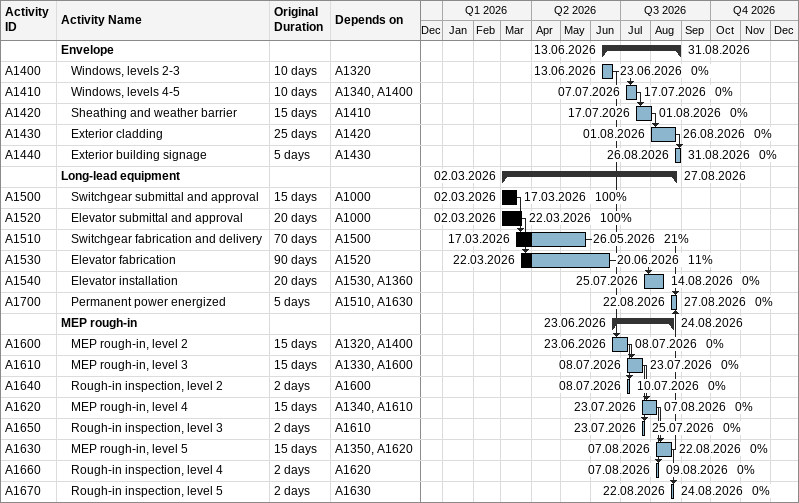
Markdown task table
| ID | Level | Task | Original duration | Start | Finish | Predecessors | % complete |
|---|---|---|---|---|---|---|---|
|  | 1 | **Envelope** |  | 2026-06-13 | 2026-08-31 |  |  |
| A1400 | 2 | Windows, levels 2-3 | 10d | 2026-06-13 | 2026-06-23 | A1320 | 0 |
| A1410 | 2 | Windows, levels 4-5 | 10d | 2026-07-07 | 2026-07-17 | A1340, A1400 | 0 |
| A1420 | 2 | Sheathing and weather barrier | 15d | 2026-07-17 | 2026-08-01 | A1410 | 0 |
| A1430 | 2 | Exterior cladding | 25d | 2026-08-01 | 2026-08-26 | A1420 | 0 |
| A1440 | 2 | Exterior building signage | 5d | 2026-08-26 | 2026-08-31 | A1430 | 0 |
|  | 1 | **Long-lead equipment** |  | 2026-03-02 | 2026-08-27 |  |  |
| A1500 | 2 | Switchgear submittal and approval | 15d | 2026-03-02 | 2026-03-17 | A1000 | 100 |
| A1520 | 2 | Elevator submittal and approval | 20d | 2026-03-02 | 2026-03-22 | A1000 | 100 |
| A1510 | 2 | Switchgear fabrication and delivery | 70d | 2026-03-17 | 2026-05-26 | A1500 | 21 |
| A1530 | 2 | Elevator fabrication | 90d | 2026-03-22 | 2026-06-20 | A1520 | 11 |
| A1540 | 2 | Elevator installation | 20d | 2026-07-25 | 2026-08-14 | A1530, A1360 | 0 |
| A1700 | 2 | Permanent power energized | 5d | 2026-08-22 | 2026-08-27 | A1510, A1630 | 0 |
|  | 1 | **MEP rough-in** |  | 2026-06-23 | 2026-08-24 |  |  |
| A1600 | 2 | MEP rough-in, level 2 | 15d | 2026-06-23 | 2026-07-08 | A1320, A1400 | 0 |
| A1610 | 2 | MEP rough-in, level 3 | 15d | 2026-07-08 | 2026-07-23 | A1330, A1600 | 0 |
| A1640 | 2 | Rough-in inspection, level 2 | 2d | 2026-07-08 | 2026-07-10 | A1600 | 0 |
| A1620 | 2 | MEP rough-in, level 4 | 15d | 2026-07-23 | 2026-08-07 | A1340, A1610 | 0 |
| A1650 | 2 | Rough-in inspection, level 3 | 2d | 2026-07-23 | 2026-07-25 | A1610 | 0 |
| A1630 | 2 | MEP rough-in, level 5 | 15d | 2026-08-07 | 2026-08-22 | A1350, A1620 | 0 |
| A1660 | 2 | Rough-in inspection, level 4 | 2d | 2026-08-07 | 2026-08-09 | A1620 | 0 |
| A1670 | 2 | Rough-in inspection, level 5 | 2d | 2026-08-22 | 2026-08-24 | A1630 | 0 |
